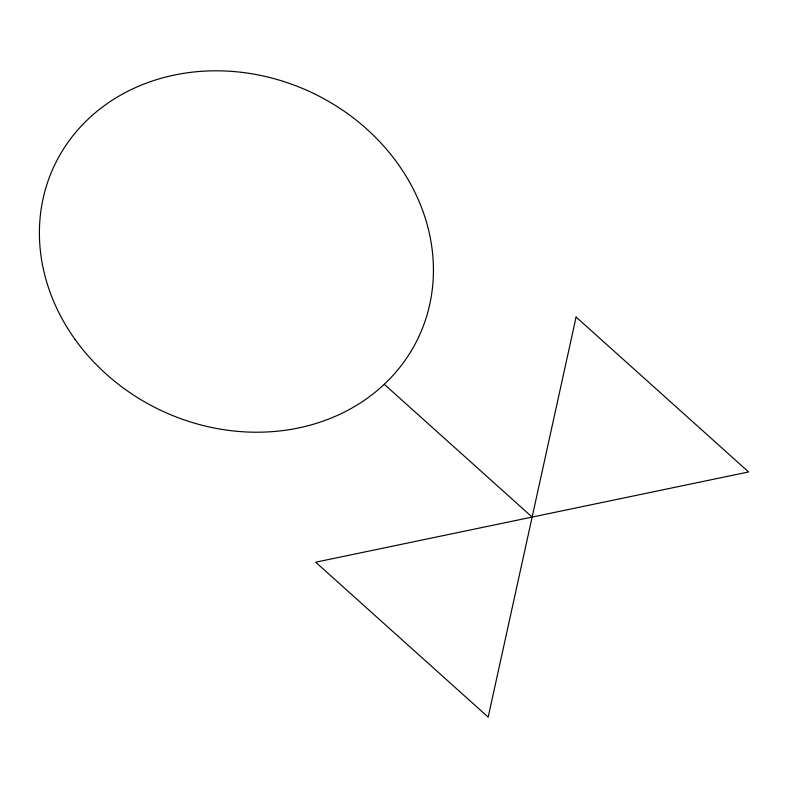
<?xml version="1.0" encoding="UTF-8"?>
<svg xmlns="http://www.w3.org/2000/svg" width="788" height="788" viewBox="0 0 788 788"><rect width="100%" height="100%" fill="white"/><g stroke="black" fill="none" stroke-linecap="round" stroke-linejoin="round"><path stroke-width="1.18" d="M384.278 384.298L532.136 517.076M576.097 317.042L488.176 717.11L315.673 562.199L748.6 471.953L576.097 317.042M75.018 339.332A201.324 175.911 25 0 0 414.971 344.376A201.324 175.911 25 0 0 219.261 70.831A201.324 175.911 25 0 0 75.018 339.332"/></g></svg>
